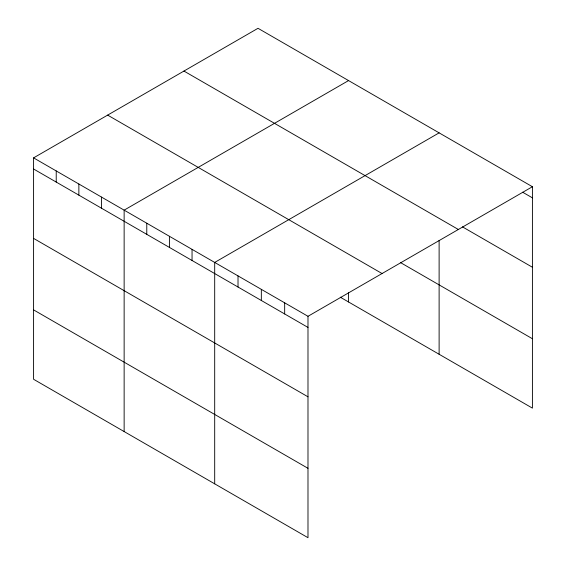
<?xml version="1.0" encoding="UTF-8"?>
<svg xmlns="http://www.w3.org/2000/svg" width="566" height="566" viewBox="0 0 566 566"><rect width="100%" height="100%" fill="white"/><g stroke="black" fill="none" stroke-linecap="round" stroke-linejoin="round"><path stroke-width="0.85" d="M33.585 157.872L307.989 316.295L307.989 537.7L33.585 379.277L33.585 157.872L258.011 28.3L532.415 186.723L532.415 408.128L340.265 297.192M348.564 80.577L124.138 210.149L124.138 431.554M439.117 132.861L214.691 262.433L214.691 483.838M307.989 316.295L532.415 186.723M522.63 192.207L532.415 197.852M462.443 226.846L532.415 267.244M183.95 71.061L458.354 229.478M400.629 262.659L532.415 338.737M107.646 115.11L382.05 273.534M33.585 169.001L307.989 327.424M33.585 238.392L307.989 396.816M33.585 309.885L307.989 468.308M439.117 240.409L439.117 354.266M348.564 292.445L348.564 301.989M284.663 302.824L284.663 313.96M261.336 289.36L261.336 300.496M238.017 275.897L238.017 287.026M192.051 249.358L192.051 260.494M169.418 236.291L169.418 247.42M146.778 223.223L146.778 234.352M101.498 197.081L101.498 208.21M78.865 184.014L78.865 195.143M56.225 170.939L56.225 182.075"/></g></svg>
